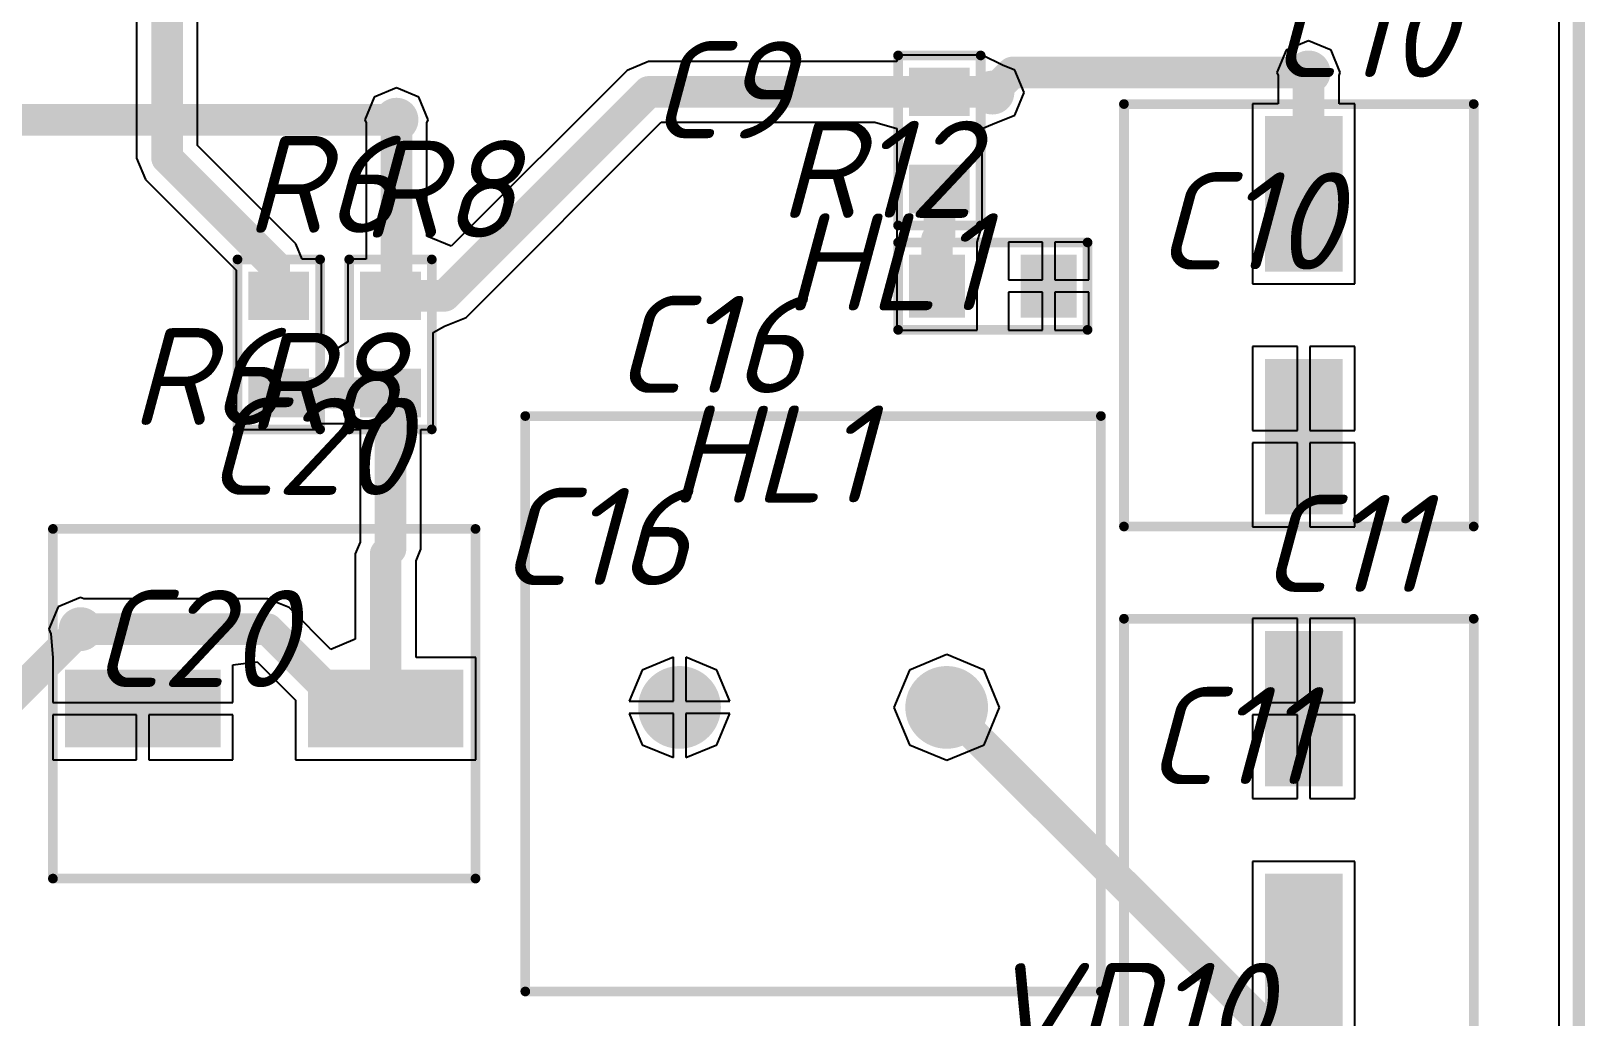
# Model space of a CAD drawing. Header units: millimetres. Extents: x -963 to 6553, y -1367 to 496.
# Drawn here: x -86.06 to -54.07, y 177.04 to 197.35 of the extents above; entities that cross this region are included whole.
import ezdxf

# ---------------------------------------------------------------- set-up
doc = ezdxf.new("R2010")
doc.units = ezdxf.units.MM
doc.header["$LTSCALE"] = 0.5
doc.layers.get('0').update_dxf_attribs({"lineweight": 60})
for name, color, linetype in [('BottomLayer', 5, 'Continuous'), ('MultiLayer', 9, 'Continuous'), ('TopLayer', 1, 'Continuous'), ('TopOverlay', 2, 'Continuous'), ('TopPaste', 8, 'Continuous'), ('ViaHoleLayer', 16, 'Continuous')]:
    doc.layers.add(name, color=color, linetype=linetype)
doc.layers.add('BottomSolder', color=6, linetype='Continuous', plot=False)
doc.styles.get("Standard").update_dxf_attribs({"font": 'isocpeui.ttf', "width": 0.9})

# ---------------------------------------------------------------- blocks, each defined once
blk = doc.blocks.new('C_P______220___63B___12')
at = {"layer": 'TopLayer'}
for points in [[(-0.8999778799999999, -0.80001364), (-0.8999778799999999, 0.7999831599999999), (-4.09997656, -0.80001364), (-4.09997656, 0.7999831599999999)], [(4.10001212, -0.80001364), (4.10001212, 0.7999831599999999), (0.9000134399999999, -0.80001364), (0.9000134399999999, 0.7999831599999999)]]:
    blk.add_solid(points, dxfattribs=at)
at = {"layer": 'TopOverlay', "const_width": 0.1999996}
for points in [[(-4.34996082, -3.69998244), (-4.34996082, 3.50000316)], [(4.349996379999999, 3.50000316), (-4.34996082, 3.50000316)], [(4.349996379999999, -3.69998244), (4.349996379999999, 3.50000316)], [(4.349996379999999, -3.69998244), (-4.34996082, -3.69998244)]]:
    blk.add_lwpolyline(points, dxfattribs=at)
at = {"layer": 'TopOverlay', "const_width": 0.0999998}
for points in [[(-4.39996072, 3.50000316, 1), (-4.29996092, 3.50000316, 1)], [(-4.39996072, 3.50000316, 1), (-4.29996092, 3.50000316, 1)], [(4.29999648, 3.50000316, 1), (4.39999628, 3.50000316, 1)], [(4.29999648, 3.50000316, 1), (4.39999628, 3.50000316, 1)], [(-4.39996072, -3.69998244, 1), (-4.29996092, -3.69998244, 1)], [(-4.39996072, -3.69998244, 1), (-4.29996092, -3.69998244, 1)], [(4.29999648, -3.69998244, 1), (4.39999628, -3.69998244, 1)], [(4.29999648, -3.69998244, 1), (4.39999628, -3.69998244, 1)]]:
    blk.add_lwpolyline(points, format="xyb", close=True, dxfattribs=at)
at = {"layer": 'TopPaste'}
for points in [[(-0.8999778799999999, -0.80001364), (-0.8999778799999999, 0.7999831599999999), (-4.09997656, -0.80001364), (-4.09997656, 0.7999831599999999)], [(4.10001212, -0.80001364), (4.10001212, 0.7999831599999999), (0.9000134399999999, -0.80001364), (0.9000134399999999, 0.7999831599999999)]]:
    blk.add_solid(points, dxfattribs=at)
blk = doc.blocks.new('C_P______100___63B______________17')
at = {"layer": 'BottomLayer', "const_width": 0.7499985}
for points in [[(-3.1249874, 0.07502906, 1), (-2.37498636, 0.07502906, 1)], [(2.3749762, 0.07502906, 1), (3.12497724, 0.07502906, 1)]]:
    blk.add_lwpolyline(points, format="xyb", close=True, dxfattribs=at)
at = {"layer": 'BottomSolder', "const_width": 0.8515984999999999}
for points in [[(-3.1757874, 0.07502906, 1), (-2.32418636, 0.07502906, 1)], [(2.3241762, 0.07502906, 1), (3.17577724, 0.07502906, 1)]]:
    blk.add_lwpolyline(points, format="xyb", close=True, dxfattribs=at)
at = {"layer": 'MultiLayer', "const_width": 0.7499985}
for points in [[(-3.1249874, 0.07502906, 1), (-2.37498636, 0.07502906, 1)], [(2.3749762, 0.07502906, 1), (3.12497724, 0.07502906, 1)]]:
    blk.add_lwpolyline(points, format="xyb", close=True, dxfattribs=at)
at = {"layer": 'TopLayer', "const_width": 0.7499985}
for points in [[(-3.1249874, 0.07502906, 1), (-2.37498636, 0.07502906, 1)], [(2.3749762, 0.07502906, 1), (3.12497724, 0.07502906, 1)]]:
    blk.add_lwpolyline(points, format="xyb", close=True, dxfattribs=at)
at = {"layer": 'TopOverlay', "const_width": 0.1999996}
for points in [[(-5.92498688, 5.92500466), (-5.92498688, -5.92495894)], [(5.92497672, 5.92500466), (-5.92498688, 5.92500466)], [(5.92497672, 5.92500466), (5.92497672, -5.92495894)], [(5.92497672, -5.92495894), (-5.92498688, -5.92495894)]]:
    blk.add_lwpolyline(points, dxfattribs=at)
at = {"layer": 'TopOverlay', "const_width": 0.0999998}
for points in [[(-5.97498678, 5.92500466, 1), (-5.87498698, 5.92500466, 1)], [(-5.97498678, 5.92500466, 1), (-5.87498698, 5.92500466, 1)], [(5.87497682, 5.92500466, 1), (5.97497662, 5.92500466, 1)], [(5.87497682, 5.92500466, 1), (5.97497662, 5.92500466, 1)], [(-5.97498678, -5.92495894, 1), (-5.87498698, -5.92495894, 1)], [(-5.97498678, -5.92495894, 1), (-5.87498698, -5.92495894, 1)], [(5.87497682, -5.92495894, 1), (5.97497662, -5.92495894, 1)], [(5.87497682, -5.92495894, 1), (5.97497662, -5.92495894, 1)]]:
    blk.add_lwpolyline(points, format="xyb", close=True, dxfattribs=at)
blk = doc.blocks.new('C_P______220___63B___21')
at = {"layer": 'TopLayer'}
for points in [[(-0.89999566, -0.7999755399999999), (-0.89999566, 0.80002126), (-4.099994339999999, -0.7999755399999999), (-4.099994339999999, 0.80002126)], [(4.099994339999999, -0.7999755399999999), (4.099994339999999, 0.80002126), (0.89999566, -0.7999755399999999), (0.89999566, 0.80002126)]]:
    blk.add_solid(points, dxfattribs=at)
at = {"layer": 'TopOverlay', "const_width": 0.1999996}
for points in [[(-4.3499786, 3.50004126), (-4.3499786, -3.69999514)], [(4.3499786, 3.50004126), (-4.3499786, 3.50004126)], [(4.3499786, 3.50004126), (4.3499786, -3.69999514)], [(4.3499786, -3.69999514), (-4.3499786, -3.69999514)]]:
    blk.add_lwpolyline(points, dxfattribs=at)
at = {"layer": 'TopOverlay', "const_width": 0.0999998}
for points in [[(-4.3999785, 3.50004126, 1), (-4.2999787, 3.50004126, 1)], [(-4.3999785, 3.50004126, 1), (-4.2999787, 3.50004126, 1)], [(4.2999787, 3.50004126, 1), (4.3999785, 3.50004126, 1)], [(4.2999787, 3.50004126, 1), (4.3999785, 3.50004126, 1)], [(-4.3999785, -3.69999514, 1), (-4.2999787, -3.69999514, 1)], [(-4.3999785, -3.69999514, 1), (-4.2999787, -3.69999514, 1)], [(4.2999787, -3.69999514, 1), (4.3999785, -3.69999514, 1)], [(4.2999787, -3.69999514, 1), (4.3999785, -3.69999514, 1)]]:
    blk.add_lwpolyline(points, format="xyb", close=True, dxfattribs=at)
at = {"layer": 'TopPaste'}
for points in [[(-0.89999566, -0.7999755399999999), (-0.89999566, 0.80002126), (-4.099994339999999, -0.7999755399999999), (-4.099994339999999, 0.80002126)], [(4.099994339999999, -0.7999755399999999), (4.099994339999999, 0.80002126), (0.89999566, -0.7999755399999999), (0.89999566, 0.80002126)]]:
    blk.add_solid(points, dxfattribs=at)
blk = doc.blocks.new('HL_SMD_25')
at = {"layer": 'TopLayer'}
for points in [[(-1.72501306, -0.6500114), (-0.57501282, -0.6500114), (-1.72501306, 0.649986), (-0.57501282, 0.649986)], [(0.57500774, -0.6500114), (1.72500798, -0.6500114), (0.57500774, 0.649986), (1.72500798, 0.649986)]]:
    blk.add_solid(points, dxfattribs=at)
at = {"layer": 'TopOverlay', "const_width": 0.1999996}
for points in [[(-1.95001134, -0.9000362999999999), (-1.95001134, 0.8999600999999999)], [(-1.95001134, 0.8999600999999999), (1.95000626, 0.8999600999999999)], [(1.95000626, -0.9000362999999999), (1.95000626, 0.8999600999999999)], [(-1.95001134, -0.9000362999999999), (1.95000626, -0.9000362999999999)]]:
    blk.add_lwpolyline(points, dxfattribs=at)
at = {"layer": 'TopOverlay', "const_width": 0.0999998}
for points in [[(-2.00001124, 0.8999600999999999, 1), (-1.90001144, 0.8999600999999999, 1)], [(-2.00001124, 0.8999600999999999, 1), (-1.90001144, 0.8999600999999999, 1)], [(1.90000636, 0.8999600999999999, 1), (2.00000616, 0.8999600999999999, 1)], [(1.90000636, 0.8999600999999999, 1), (2.00000616, 0.8999600999999999, 1)], [(-2.00001124, -0.9000362999999999, 1), (-1.90001144, -0.9000362999999999, 1)], [(-2.00001124, -0.9000362999999999, 1), (-1.90001144, -0.9000362999999999, 1)], [(1.90000636, -0.9000362999999999, 1), (2.00000616, -0.9000362999999999, 1)], [(1.90000636, -0.9000362999999999, 1), (2.00000616, -0.9000362999999999, 1)]]:
    blk.add_lwpolyline(points, format="xyb", close=True, dxfattribs=at)
at = {"layer": 'TopPaste'}
for points in [[(-1.72501306, -0.6500114), (-0.57501282, -0.6500114), (-1.72501306, 0.649986), (-0.57501282, 0.649986)], [(0.57500774, -0.6500114), (1.72500798, -0.6500114), (0.57500774, 0.649986), (1.72500798, 0.649986)]]:
    blk.add_solid(points, dxfattribs=at)
blk = doc.blocks.new('R0805_31')
at = {"layer": 'TopLayer'}
for points in [[(-1.49998684, -0.62500002), (-0.49998884, -0.62500002), (-1.49998684, 0.62500002), (-0.49998884, 0.62500002)], [(0.50000916, -0.62500002), (1.50000716, -0.62500002), (0.50000916, 0.62500002), (1.50000716, 0.62500002)]]:
    blk.add_solid(points, dxfattribs=at)
at = {"layer": 'TopOverlay', "const_width": 0.1999996}
for points in [[(1.75001936, 0.8499856), (-1.74999904, 0.8499856)], [(-1.74999904, -0.8499856), (-1.74999904, 0.8499856)], [(1.75001936, -0.8499856), (1.75001936, 0.8499856)], [(1.75001936, -0.8499856), (-1.74999904, -0.8499856)]]:
    blk.add_lwpolyline(points, dxfattribs=at)
at = {"layer": 'TopOverlay', "const_width": 0.0999998}
for points in [[(-1.79999894, 0.8499856, 1), (-1.69999914, 0.8499856, 1)], [(-1.79999894, 0.8499856, 1), (-1.69999914, 0.8499856, 1)], [(1.70001946, 0.8499856, 1), (1.80001926, 0.8499856, 1)], [(1.70001946, 0.8499856, 1), (1.80001926, 0.8499856, 1)], [(-1.79999894, -0.8499856, 1), (-1.69999914, -0.8499856, 1)], [(-1.79999894, -0.8499856, 1), (-1.69999914, -0.8499856, 1)], [(1.70001946, -0.8499856, 1), (1.80001926, -0.8499856, 1)], [(1.70001946, -0.8499856, 1), (1.80001926, -0.8499856, 1)]]:
    blk.add_lwpolyline(points, format="xyb", close=True, dxfattribs=at)
at = {"layer": 'TopPaste'}
for points in [[(-1.49998684, -0.62500002), (-0.49998884, -0.62500002), (-1.49998684, 0.62500002), (-0.49998884, 0.62500002)], [(0.50000916, -0.62500002), (1.50000716, -0.62500002), (0.50000916, 0.62500002), (1.50000716, 0.62500002)]]:
    blk.add_solid(points, dxfattribs=at)
blk = doc.blocks.new('R0805_33')
at = {"layer": 'TopLayer'}
for points in [[(-1.50000716, -0.62502034), (-0.50000916, -0.62502034), (-1.50000716, 0.6249796999999999), (-0.50000916, 0.6249796999999999)], [(0.49998884, -0.62502034), (1.49998684, -0.62502034), (0.49998884, 0.6249796999999999), (1.49998684, 0.6249796999999999)]]:
    blk.add_solid(points, dxfattribs=at)
at = {"layer": 'TopOverlay', "const_width": 0.1999996}
for points in [[(-1.75001936, 0.85001608), (1.74999904, 0.85001608)], [(-1.75001936, 0.85001608), (-1.75001936, -0.85000592)], [(1.74999904, 0.85001608), (1.74999904, -0.85000592)], [(-1.75001936, -0.85000592), (1.74999904, -0.85000592)]]:
    blk.add_lwpolyline(points, dxfattribs=at)
at = {"layer": 'TopOverlay', "const_width": 0.0999998}
for points in [[(-1.80001926, 0.85001608, 1), (-1.70001946, 0.85001608, 1)], [(-1.80001926, 0.85001608, 1), (-1.70001946, 0.85001608, 1)], [(1.69999914, 0.85001608, 1), (1.79999894, 0.85001608, 1)], [(1.69999914, 0.85001608, 1), (1.79999894, 0.85001608, 1)], [(-1.80001926, -0.85000592, 1), (-1.70001946, -0.85000592, 1)], [(-1.80001926, -0.85000592, 1), (-1.70001946, -0.85000592, 1)], [(1.69999914, -0.85000592, 1), (1.79999894, -0.85000592, 1)], [(1.69999914, -0.85000592, 1), (1.79999894, -0.85000592, 1)]]:
    blk.add_lwpolyline(points, format="xyb", close=True, dxfattribs=at)
at = {"layer": 'TopPaste'}
for points in [[(-1.50000716, -0.62502034), (-0.50000916, -0.62502034), (-1.50000716, 0.6249796999999999), (-0.50000916, 0.6249796999999999)], [(0.49998884, -0.62502034), (1.49998684, -0.62502034), (0.49998884, 0.6249796999999999), (1.49998684, 0.6249796999999999)]]:
    blk.add_solid(points, dxfattribs=at)
blk = doc.blocks.new('R0805_37')
at = {"layer": 'TopLayer'}
for points in [[(-1.50001732, -0.6250254199999999), (-0.5000193199999999, -0.6250254199999999), (-1.50001732, 0.6249746199999999), (-0.5000193199999999, 0.6249746199999999)], [(0.49997868, -0.6250254199999999), (1.49997668, -0.6250254199999999), (0.49997868, 0.6249746199999999), (1.49997668, 0.6249746199999999)]]:
    blk.add_solid(points, dxfattribs=at)
at = {"layer": 'TopOverlay', "const_width": 0.1999996}
for points in [[(-1.75002952, 0.850011), (1.74998888, 0.850011)], [(-1.75002952, 0.850011), (-1.75002952, -0.850011)], [(1.74998888, 0.850011), (1.74998888, -0.850011)], [(-1.75002952, -0.850011), (1.74998888, -0.850011)]]:
    blk.add_lwpolyline(points, dxfattribs=at)
at = {"layer": 'TopOverlay', "const_width": 0.0999998}
for points in [[(-1.80002942, 0.850011, 1), (-1.70002962, 0.850011, 1)], [(-1.80002942, 0.850011, 1), (-1.70002962, 0.850011, 1)], [(1.69998898, 0.850011, 1), (1.79998878, 0.850011, 1)], [(1.69998898, 0.850011, 1), (1.79998878, 0.850011, 1)], [(-1.80002942, -0.850011, 1), (-1.70002962, -0.850011, 1)], [(-1.80002942, -0.850011, 1), (-1.70002962, -0.850011, 1)], [(1.69998898, -0.850011, 1), (1.79998878, -0.850011, 1)], [(1.69998898, -0.850011, 1), (1.79998878, -0.850011, 1)]]:
    blk.add_lwpolyline(points, format="xyb", close=True, dxfattribs=at)
at = {"layer": 'TopPaste'}
for points in [[(-1.50001732, -0.6250254199999999), (-0.5000193199999999, -0.6250254199999999), (-1.50001732, 0.6249746199999999), (-0.5000193199999999, 0.6249746199999999)], [(0.49997868, -0.6250254199999999), (1.49997668, -0.6250254199999999), (0.49997868, 0.6249746199999999), (1.49997668, 0.6249746199999999)]]:
    blk.add_solid(points, dxfattribs=at)
blk = doc.blocks.new('C_P______220___63B___67')
at = {"layer": 'TopLayer'}
for points in [[(-0.8999575599999999, -0.80001364), (-0.8999575599999999, 0.7999831599999999), (-4.09995624, -0.80001364), (-4.09995624, 0.7999831599999999)], [(4.10003244, -0.80001364), (4.10003244, 0.7999831599999999), (0.9000337599999999, -0.80001364), (0.9000337599999999, 0.7999831599999999)]]:
    blk.add_solid(points, dxfattribs=at)
at = {"layer": 'TopOverlay', "const_width": 0.1999996}
for points in [[(-4.3499913, -3.69998244), (-4.3499913, 3.50000316)], [(4.350016699999999, 3.50000316), (-4.3499913, 3.50000316)], [(4.350016699999999, -3.69998244), (4.350016699999999, 3.50000316)], [(4.350016699999999, -3.69998244), (-4.3499913, -3.69998244)]]:
    blk.add_lwpolyline(points, dxfattribs=at)
at = {"layer": 'TopOverlay', "const_width": 0.0999998}
for points in [[(-4.3999912, 3.50000316, 1), (-4.2999914, 3.50000316, 1)], [(-4.3999912, 3.50000316, 1), (-4.2999914, 3.50000316, 1)], [(4.3000168, 3.50000316, 1), (4.4000166, 3.50000316, 1)], [(4.3000168, 3.50000316, 1), (4.4000166, 3.50000316, 1)], [(-4.3999912, -3.69998244, 1), (-4.2999914, -3.69998244, 1)], [(-4.3999912, -3.69998244, 1), (-4.2999914, -3.69998244, 1)], [(4.3000168, -3.69998244, 1), (4.4000166, -3.69998244, 1)], [(4.3000168, -3.69998244, 1), (4.4000166, -3.69998244, 1)]]:
    blk.add_lwpolyline(points, format="xyb", close=True, dxfattribs=at)
at = {"layer": 'TopPaste'}
for points in [[(-0.8999575599999999, -0.80001364), (-0.8999575599999999, 0.7999831599999999), (-4.09995624, -0.80001364), (-4.09995624, 0.7999831599999999)], [(4.10003244, -0.80001364), (4.10003244, 0.7999831599999999), (0.9000337599999999, -0.80001364), (0.9000337599999999, 0.7999831599999999)]]:
    blk.add_solid(points, dxfattribs=at)

msp = doc.modelspace()

# ---------------------------------------------------------------- linework, layer by layer
at = {"layer": 'BottomLayer', "const_width": 0.6500012399999999}
for points in [[(-66.27258260068172, 196.0791460362384), (-65.85818414068171, 196.4935444962384)], [(-65.85818414068171, 196.4935444962384), (-59.76338302068172, 196.4935444962384)], [(-89.9901882006817, 195.5203460362384), (-78.5407826006817, 195.5203460362384)], [(-89.18338260068171, 180.8899460362384), (-85.04318260068172, 185.0301460362384)], [(-67.2133986006817, 183.4185160362384), (-60.2633998006817, 176.4685172362384)]]:
    msp.add_lwpolyline(points, dxfattribs=at)
at = {"layer": 'BottomLayer'}
for points, const_width in [([(-66.02068318068171, 196.4935444962384, 1), (-65.69568510068171, 196.4935444962384, 1)], 0.32500062), ([(-66.02068318068171, 196.4935444962384, 1), (-65.69568510068171, 196.4935444962384, 1)], 0.32500062), ([(-59.93838394068172, 196.4935444962384, 1), (-59.58838210068171, 196.4935444962384, 1)], 0.3499993), ([(-59.92588206068172, 196.4935444962384, 1), (-59.60088398068172, 196.4935444962384, 1)], 0.32500062), ([(-66.44758352068172, 196.0791460362384, 1), (-66.09758168068171, 196.0791460362384, 1)], 0.3499993), ([(-66.43508164068172, 196.0791460362384, 1), (-66.11008356068172, 196.0791460362384, 1)], 0.32500062), ([(-78.7157835206817, 195.5203460362384, 1), (-78.36578168068172, 195.5203460362384, 1)], 0.3499993), ([(-78.7032816406817, 195.5203460362384, 1), (-78.3782835606817, 195.5203460362384, 1)], 0.32500062), ([(-85.21818352068172, 185.0301460362384, 1), (-84.86818168068172, 185.0301460362384, 1)], 0.3499993), ([(-85.20568164068172, 185.0301460362384, 1), (-84.88068356068172, 185.0301460362384, 1)], 0.32500062), ([(-67.3758976406817, 183.4185160362384, 1), (-67.0508995606817, 183.4185160362384, 1)], 0.32500062)]:
    msp.add_lwpolyline(points, format="xyb", close=True, dxfattribs=dict(at, const_width=const_width))
at = {"layer": 'BottomSolder', "const_width": 0.4515993}
for points in [[(-59.9891839406817, 196.4935444962384, 1), (-59.5375821006817, 196.4935444962384, 1)], [(-66.4983835206817, 196.0791460362384, 1), (-66.0467816806817, 196.0791460362384, 1)], [(-78.7665835206817, 195.5203460362384, 1), (-78.31498168068171, 195.5203460362384, 1)], [(-85.2689835206817, 185.0301460362384, 1), (-84.8173816806817, 185.0301460362384, 1)]]:
    msp.add_lwpolyline(points, format="xyb", close=True, dxfattribs=at)
at = {"layer": 'MultiLayer', "const_width": 0.254}
msp.add_lwpolyline([(-54.2009836806817, 137.3935483962384), (-54.2009836806817, 267.3935474762384)], dxfattribs=at)
at = {"layer": 'MultiLayer', "const_width": 0.3499993}
for points in [[(-59.93838394068172, 196.4935444962384, 1), (-59.58838210068171, 196.4935444962384, 1)], [(-66.44758352068172, 196.0791460362384, 1), (-66.09758168068171, 196.0791460362384, 1)], [(-78.7157835206817, 195.5203460362384, 1), (-78.36578168068172, 195.5203460362384, 1)], [(-85.21818352068172, 185.0301460362384, 1), (-84.86818168068172, 185.0301460362384, 1)]]:
    msp.add_lwpolyline(points, format="xyb", close=True, dxfattribs=at)
at = {"layer": 'TopLayer'}
for p, q in [((-54.61337554068172, 266.9811556162384), (-54.61337554068172, 137.8059402562384)), ((-82.63669770068171, 194.9907585762384), (-82.63669770068171, 227.6145084162384)), ((-83.89011150068171, 227.1638971762384), (-83.89011150068171, 194.7311680362384)), ((-59.76338302068172, 197.1473074762384), (-60.22566302068171, 196.9558244962384)), ((-59.30110302068172, 196.9558244962384), (-59.76338302068172, 197.1473074762384)), ((-66.4843678006817, 196.8475214362384), (-68.24236022068172, 196.8475214362384)), ((-68.24236022068172, 196.8475214362384), (-68.24236022068172, 196.7202293362384)), ((-66.4843652606817, 196.8475265162384), (-66.4843678006817, 196.8475214362384)), ((-66.4843601806817, 196.8475239762384), (-66.4843652606817, 196.8475265162384)), ((-66.0649172806817, 196.6468919162384), (-66.4843601806817, 196.8475239762384)), ((-60.22566302068171, 196.9558244962384), (-60.4171460006817, 196.4935444962384)), ((-59.1096200406817, 196.4935444962384), (-59.30110302068172, 196.9558244962384)), ((-73.7933397206817, 196.5366711562384), (-77.4140767006817, 192.9159341762384)), ((-73.35019100068172, 196.7202293362384), (-73.7933397206817, 196.5366711562384)), ((-68.24236022068172, 196.7202293362384), (-73.35019100068172, 196.7202293362384)), ((-65.8103026006817, 196.5414260362384), (-66.0649172806817, 196.6468919162384)), ((-65.6188196206817, 196.0791460362384), (-65.8103026006817, 196.5414260362384)), ((-60.4171460006817, 196.4935444962384), (-60.3900899206817, 196.4282258562384)), ((-60.3900899206817, 196.4282258562384), (-60.3900899206817, 195.8475005762384)), ((-59.1366761206817, 196.4282258562384), (-59.1096200406817, 196.4935444962384)), ((-59.1366761206817, 195.8475005762384), (-59.1366761206817, 196.4282258562384)), ((-78.5407826006817, 196.1741090162384), (-79.00306260068172, 195.9826260362384)), ((-78.0785026006817, 195.9826260362384), (-78.5407826006817, 196.1741090162384)), ((-79.00306260068172, 195.9826260362384), (-79.1945455806817, 195.5203460362384)), ((-77.88701962068171, 195.5203460362384), (-78.0785026006817, 195.9826260362384)), ((-65.8103026006817, 195.6168660362384), (-65.6188196206817, 196.0791460362384)), ((-60.3900899206817, 195.8475005762384), (-60.91739900068171, 195.8475005762384)), ((-60.91739900068171, 195.8475005762384), (-60.91739900068171, 192.1395018962384)), ((-58.80940220068172, 195.8475005762384), (-59.1366761206817, 195.8475005762384)), ((-58.80940220068172, 192.1395018962384), (-58.80940220068172, 195.8475005762384)), ((-79.1945455806817, 195.5203460362384), (-79.16748950068171, 195.4550273962384)), ((-79.16748950068171, 195.4550273962384), (-79.16748950068171, 192.6475298362384)), ((-77.9140757006817, 195.4550273962384), (-77.88701962068171, 195.5203460362384)), ((-77.9140757006817, 193.1230432362384), (-77.9140757006817, 195.4550273962384)), ((-77.10703388068171, 191.4503821162384), (-73.09060046068171, 195.4668155362384)), ((-73.09060046068171, 195.4668155362384), (-68.69297146068172, 195.4668155362384)), ((-68.69297146068172, 195.4668155362384), (-68.24236276068171, 195.3395208962384)), ((-66.27258006068172, 195.4253830562384), (-65.8103026006817, 195.6168660362384)), ((-68.24236276068171, 195.3395208962384), (-68.24236276068171, 194.8475254362384)), ((-66.48435764068171, 195.3395234362384), (-66.27258006068172, 195.4253830562384)), ((-66.48435764068171, 194.8475254362384), (-66.48435764068171, 195.3395234362384)), ((-80.61223388068171, 192.9662947562384), (-82.63669770068171, 194.9907585762384)), ((-68.24236276068171, 194.8475254362384), (-68.24236022068172, 194.8395218962384)), ((-68.24236022068172, 194.8395218962384), (-68.24236022068172, 193.3395325162384)), ((-66.4843601806817, 194.8395218962384), (-66.48435764068171, 194.8475254362384)), ((-66.4843601806817, 193.4560880362384), (-66.4843601806817, 194.8395218962384)), ((-83.89011150068171, 194.7311680362384), (-83.7065533206817, 194.2880193162384)), ((-83.7065533206817, 194.2880193162384), (-81.8423838206817, 192.4238498162384)), ((-68.24236530068171, 193.3395325162384), (-68.2424034006817, 192.9975240562384)), ((-68.24236022068172, 193.3395325162384), (-68.24236530068171, 193.3395325162384)), ((-66.5843955406817, 192.9975240562384), (-66.48435256068171, 193.3395299762384)), ((-66.48435510068171, 193.3395299762384), (-66.4843601806817, 193.4560880362384)), ((-66.48435256068171, 193.3395299762384), (-66.48435510068171, 193.3395299762384)), ((-80.48019706068172, 192.6475298362384), (-80.61223388068171, 192.9662947562384)), ((-77.4140767006817, 192.9159341762384), (-77.9140757006817, 193.1230432362384)), ((-68.2424034006817, 192.9975240562384), (-68.2424008606817, 192.9975240562384)), ((-68.2424008606817, 192.9975240562384), (-68.2423983206817, 192.8395436762384)), ((-66.5843980806817, 192.9975215162384), (-66.5843955406817, 192.9975240562384)), ((-66.5843980806817, 191.1895317362384), (-66.5843980806817, 192.9975215162384)), ((-65.2403774006817, 192.9975291362384), (-65.9423775206817, 192.9975291362384)), ((-65.9423775206817, 192.9975291362384), (-65.9423775206817, 192.2205304362384)), ((-65.2403774006817, 192.2205304362384), (-65.2403774006817, 192.9975291362384)), ((-64.2843772806817, 192.9975291362384), (-64.9863774006817, 192.9975291362384)), ((-64.9863774006817, 192.9975291362384), (-64.9863774006817, 192.2205304362384)), ((-64.2843772806817, 192.2205304362384), (-64.2843772806817, 192.9975291362384)), ((-80.08438378068172, 192.6475298362384), (-80.48019706068172, 192.6475298362384)), ((-80.08438378068172, 191.1475353762384), (-80.08438378068172, 192.6475298362384)), ((-79.16748950068171, 192.6475298362384), (-79.5423630206817, 192.6475298362384)), ((-79.5423630206817, 192.6475298362384), (-79.5423630206817, 191.1475353762384)), ((-68.2423983206817, 192.8395436762384), (-68.2423983206817, 191.1895317362384)), ((-81.8423838206817, 192.4238498162384), (-81.8423838206817, 191.1475353762384)), ((-65.9423775206817, 192.2205304362384), (-65.2403774006817, 192.2205304362384)), ((-65.2403774006817, 191.9665304362384), (-65.9423775206817, 191.9665304362384)), ((-65.9423775206817, 191.9665304362384), (-65.9423775206817, 191.1895317362384)), ((-65.2403774006817, 191.1895317362384), (-65.2403774006817, 191.9665304362384)), ((-64.9863774006817, 192.2205304362384), (-64.2843772806817, 192.2205304362384)), ((-64.2843772806817, 191.9665304362384), (-64.9863774006817, 191.9665304362384)), ((-64.9863774006817, 191.9665304362384), (-64.9863774006817, 191.1895317362384)), ((-64.2843772806817, 191.1895317362384), (-64.2843772806817, 191.9665304362384)), ((-60.91739900068171, 192.1395018962384), (-58.80940220068172, 192.1395018962384)), ((-77.5501800606817, 191.2668239362384), (-77.10703388068171, 191.4503821162384)), ((-81.8423838206817, 191.1475353762384), (-81.8423863606817, 191.1395318362384)), ((-81.8423863606817, 191.1395318362384), (-81.8423863606817, 190.6475338362384)), ((-80.0843812406817, 191.1395318362384), (-80.08438378068172, 191.1475353762384)), ((-80.0843812406817, 190.9455647362384), (-80.0843812406817, 191.1395318362384)), ((-79.5423630206817, 191.1475353762384), (-79.5423655606817, 191.1395318362384)), ((-79.5423655606817, 191.1395318362384), (-79.5423655606817, 190.9455647362384)), ((-77.7843604406817, 191.1395292962384), (-77.5501800606817, 191.2668239362384)), ((-77.7843604406817, 190.6475338362384), (-77.7843604406817, 191.1395292962384)), ((-68.2423983206817, 191.1895317362384), (-66.5843980806817, 191.1895317362384)), ((-65.9423775206817, 191.1895317362384), (-65.2403774006817, 191.1895317362384)), ((-64.9863774006817, 191.1895317362384), (-64.2843772806817, 191.1895317362384)), ((-79.81337340068171, 190.7748411762384), (-80.0843812406817, 190.9455647362384)), ((-79.5423655606817, 190.9455647362384), (-79.81337340068171, 190.7748411762384)), ((-59.99040060068171, 190.8475105762384), (-60.91739900068171, 190.8475105762384)), ((-60.91739900068171, 190.8475105762384), (-60.91739900068171, 189.1205112362384)), ((-59.99040060068171, 189.1205112362384), (-59.99040060068171, 190.8475105762384)), ((-58.80940220068172, 190.8475105762384), (-59.73640060068172, 190.8475105762384)), ((-59.73640060068172, 190.8475105762384), (-59.73640060068172, 189.1205112362384)), ((-58.80940220068172, 189.1205112362384), (-58.80940220068172, 190.8475105762384)), ((-81.8423863606817, 190.6475338362384), (-81.8423838206817, 190.6395302962384)), ((-81.8423838206817, 190.6395302962384), (-81.8423838206817, 189.1395358362384)), ((-77.78436298068172, 190.6395302962384), (-77.7843604406817, 190.6475338362384)), ((-77.78436298068172, 189.1395358362384), (-77.78436298068172, 190.6395302962384)), ((-81.8423838206817, 189.1395358362384), (-80.08438378068172, 189.1395358362384)), ((-80.08438378068172, 189.1395358362384), (-80.08438378068172, 189.2668279362384)), ((-80.08438378068172, 189.2668279362384), (-79.5423630206817, 189.2668279362384)), ((-79.5423630206817, 189.2668279362384), (-79.5423630206817, 189.1395358362384)), ((-79.5423630206817, 189.1395358362384), (-79.29006990068171, 189.1395358362384)), ((-79.29006990068171, 189.1395358362384), (-79.29006990068171, 186.8210289162384)), ((-78.03665610068171, 186.6795712362384), (-78.03665610068171, 189.1395358362384)), ((-78.03665610068171, 189.1395358362384), (-77.78436298068172, 189.1395358362384)), ((-60.91739900068171, 189.1205112362384), (-59.99040060068171, 189.1205112362384)), ((-59.73640060068172, 189.1205112362384), (-58.80940220068172, 189.1205112362384)), ((-59.99040060068171, 188.8665112362384), (-60.91739900068171, 188.8665112362384)), ((-60.91739900068171, 188.8665112362384), (-60.91739900068171, 187.1395118962384)), ((-59.99040060068171, 187.1395118962384), (-59.99040060068171, 188.8665112362384)), ((-58.80940220068172, 188.8665112362384), (-59.73640060068172, 188.8665112362384)), ((-59.73640060068172, 188.8665112362384), (-59.73640060068172, 187.1395118962384)), ((-58.80940220068172, 187.1395118962384), (-58.80940220068172, 188.8665112362384)), ((-60.91739900068171, 187.1395118962384), (-59.99040060068171, 187.1395118962384)), ((-59.73640060068172, 187.1395118962384), (-58.80940220068172, 187.1395118962384)), ((-79.29006990068171, 186.8210289162384), (-79.39009510068172, 186.5795460362384)), ((-79.39009510068172, 186.5795460362384), (-79.39009510068172, 184.8202404362384)), ((-78.13668130068172, 186.4380883562384), (-78.03665610068171, 186.6795712362384)), ((-78.13668130068172, 184.4475208362384), (-78.13668130068172, 186.4380883562384)), ((-85.04318260068172, 185.6839090162384), (-85.50546260068171, 185.4924260362384)), ((-84.9778639606817, 185.6568529362384), (-85.04318260068172, 185.6839090162384)), ((-81.19340620068172, 185.6568529362384), (-84.9778639606817, 185.6568529362384)), ((-80.75025748068171, 185.4732947562384), (-81.19340620068172, 185.6568529362384)), ((-85.50546260068171, 185.4924260362384), (-85.6969455806817, 185.0301460362384)), ((-79.8900941006817, 184.6131313762384), (-80.75025748068171, 185.4732947562384)), ((-59.99040060068171, 185.2475217762384), (-60.91739900068171, 185.2475217762384)), ((-60.91739900068171, 185.2475217762384), (-60.91739900068171, 183.5205224362384)), ((-59.99040060068171, 183.5205224362384), (-59.99040060068171, 185.2475217762384)), ((-58.80940220068172, 185.2475217762384), (-59.73640060068172, 185.2475217762384)), ((-59.73640060068172, 185.2475217762384), (-59.73640060068172, 183.5205224362384)), ((-58.80940220068172, 183.5205224362384), (-58.80940220068172, 185.2475217762384)), ((-85.6969455806817, 185.0301460362384), (-85.65607952068171, 184.9314898962384)), ((-85.65607952068171, 184.9314898962384), (-85.6173800806817, 184.4475182962384)), ((-79.39009510068172, 184.8202404362384), (-79.8900941006817, 184.6131313762384)), ((-85.6173800806817, 184.4475182962384), (-85.6173775406817, 184.4475182962384)), ((-85.6173775406817, 184.4475182962384), (-85.6173775406817, 183.5205198962384)), ((-81.9093788606817, 184.2981358162384), (-81.4093798606817, 184.3598222562384)), ((-81.9093788606817, 183.5205198962384), (-81.9093788606817, 184.2981358162384)), ((-81.4093798606817, 184.3598222562384), (-80.6173875406817, 183.5678299362384)), ((-76.9093888606817, 184.4475208362384), (-78.13668130068172, 184.4475208362384)), ((-76.9093888606817, 182.3395240362384), (-76.9093888606817, 184.4475208362384)), ((-72.84037744068172, 184.4526262362384), (-73.48179094068172, 184.1869447762384)), ((-72.84037744068172, 183.5455261962384), (-72.84037744068172, 184.4526262362384)), ((-71.94493346068171, 184.1869447762384), (-72.5863774406817, 184.4526389362384)), ((-72.5863774406817, 184.4526389362384), (-72.5863774406817, 183.5455261962384)), ((-67.2133986006817, 184.5052372562384), (-67.98182734068172, 184.1869447762384)), ((-66.44496986068171, 184.1869447762384), (-67.2133986006817, 184.5052372562384)), ((-73.48179094068172, 184.1869447762384), (-73.74747494068171, 183.5455261962384)), ((-71.67924946068172, 183.5455261962384), (-71.94493346068171, 184.1869447762384)), ((-67.98182734068172, 184.1869447762384), (-68.30011982068172, 183.4185160362384)), ((-66.12667738068171, 183.4185160362384), (-66.44496986068171, 184.1869447762384)), ((-85.6173775406817, 183.5205198962384), (-83.76339090068171, 183.5205198962384)), ((-83.76339090068171, 183.5205198962384), (-81.9093788606817, 183.5205198962384)), ((-80.6173875406817, 183.5678299362384), (-80.6173875406817, 182.3395240362384)), ((-73.74747494068171, 183.5455261962384), (-72.84037744068172, 183.5455261962384)), ((-72.5863774406817, 183.5455261962384), (-71.67924946068172, 183.5455261962384)), ((-68.30011982068172, 183.4185160362384), (-67.98182734068172, 182.6500872962384)), ((-66.44496986068171, 182.6500872962384), (-66.12667738068171, 183.4185160362384)), ((-60.91739900068171, 183.5205224362384), (-59.99040060068171, 183.5205224362384)), ((-59.73640060068172, 183.5205224362384), (-58.80940220068172, 183.5205224362384)), ((-83.8903909006817, 183.2665198962384), (-85.6173775406817, 183.2665198962384)), ((-85.6173775406817, 183.2665198962384), (-85.6173775406817, 182.3395240362384)), ((-83.8903909006817, 182.3395240362384), (-83.8903909006817, 183.2665198962384)), ((-81.9093788606817, 183.2665198962384), (-83.6363909006817, 183.2665198962384)), ((-83.6363909006817, 183.2665198962384), (-83.6363909006817, 182.3395240362384)), ((-81.9093788606817, 182.3395240362384), (-81.9093788606817, 183.2665198962384)), ((-72.84037744068172, 183.2915261962384), (-73.7474825606817, 183.2915261962384)), ((-73.7474825606817, 183.2915261962384), (-73.48179094068172, 182.6500872962384)), ((-72.84037744068172, 182.3844058362384), (-72.84037744068172, 183.2915261962384)), ((-71.6792418406817, 183.2915261962384), (-72.5863774406817, 183.2915261962384)), ((-72.5863774406817, 183.2915261962384), (-72.5863774406817, 182.3843931362384)), ((-71.94493346068171, 182.6500872962384), (-71.6792418406817, 183.2915261962384)), ((-59.99040060068171, 183.2665224362384), (-60.91739900068171, 183.2665224362384)), ((-60.91739900068171, 183.2665224362384), (-60.91739900068171, 181.5395230962384)), ((-59.99040060068171, 181.5395230962384), (-59.99040060068171, 183.2665224362384)), ((-58.80940220068172, 183.2665224362384), (-59.73640060068172, 183.2665224362384)), ((-59.73640060068172, 183.2665224362384), (-59.73640060068172, 181.5395230962384)), ((-58.80940220068172, 181.5395230962384), (-58.80940220068172, 183.2665224362384)), ((-85.6173775406817, 182.3395240362384), (-83.8903909006817, 182.3395240362384)), ((-83.6363909006817, 182.3395240362384), (-81.9093788606817, 182.3395240362384)), ((-80.6173875406817, 182.3395240362384), (-76.9093888606817, 182.3395240362384)), ((-73.48179094068172, 182.6500872962384), (-72.84037744068172, 182.3844058362384)), ((-72.5863774406817, 182.3843931362384), (-71.94493346068171, 182.6500872962384)), ((-67.98182734068172, 182.6500872962384), (-67.2133986006817, 182.3317948162384)), ((-67.2133986006817, 182.3317948162384), (-66.44496986068171, 182.6500872962384)), ((-60.91739900068171, 181.5395230962384), (-59.99040060068171, 181.5395230962384)), ((-59.73640060068172, 181.5395230962384), (-58.80940220068172, 181.5395230962384)), ((-58.80940220068172, 180.2475317762384), (-60.91739900068171, 180.2475317762384)), ((-60.91739900068171, 180.2475317762384), (-60.91739900068171, 176.5395330962384)), ((-58.80940220068172, 176.5395330962384), (-58.80940220068172, 180.2475317762384))]:
    msp.add_line(p, q, dxfattribs=at)
at = {"layer": 'TopLayer', "const_width": 0.6500012399999999}
for points in [[(-83.2634046006817, 194.7311680362384), (-83.2634046006817, 228.4935084362384)], [(-59.76338302068172, 194.0935188162384), (-59.76338302068172, 196.4935444962384)], [(-77.5501826006817, 191.8935308362384), (-73.35019100068172, 196.0935224362384)], [(-73.35019100068172, 196.0935224362384), (-67.36336020068171, 196.0935224362384)], [(-67.36336020068171, 196.0935224362384), (-66.28695900068172, 196.0935224362384)], [(-66.28695900068172, 196.0935224362384), (-66.27258260068172, 196.0791460362384)], [(-78.5407826006817, 191.8935308362384), (-78.5407826006817, 195.5203460362384)], [(-83.2634046006817, 194.7311680362384), (-81.0553826006817, 192.5231460362384)], [(-67.36336020068171, 193.1065840362384), (-67.36336020068171, 194.0935264362384)], [(-59.8634006006817, 193.9935012362384), (-59.76338302068172, 194.0935188162384)], [(-67.41339820068171, 193.0565460362384), (-67.36336020068171, 193.1065840362384)], [(-67.41339820068171, 192.0935304362384), (-67.41339820068171, 193.0565460362384)], [(-81.0553826006817, 191.8935308362384), (-81.0553826006817, 192.5231460362384)], [(-81.0553826006817, 191.8935308362384), (-80.9633838006817, 191.8935308362384)], [(-78.6633630006817, 191.8935308362384), (-78.5407826006817, 191.8935308362384)], [(-78.5407826006817, 191.8935308362384), (-77.5501826006817, 191.8935308362384)], [(-80.9633838006817, 189.8935348362384), (-78.6633630006817, 189.8935348362384)], [(-78.6633630006817, 186.6795712362384), (-78.6633630006817, 189.8935348362384)], [(-78.7633882006817, 186.5795460362384), (-78.6633630006817, 186.6795712362384)], [(-78.7633882006817, 183.3935224362384), (-78.7633882006817, 186.5795460362384)], [(-85.04318260068172, 185.0301460362384), (-81.19340620068172, 185.0301460362384)], [(-81.19340620068172, 185.0301460362384), (-79.55678260068171, 183.3935224362384)], [(-79.55678260068171, 183.3935224362384), (-78.7633882006817, 183.3935224362384)], [(-59.8634006006817, 174.9125640362384), (-59.8634006006817, 178.3935324362384)]]:
    msp.add_lwpolyline(points, dxfattribs=at)
at = {"layer": 'TopLayer'}
for points, const_width in [([(-59.93838394068172, 196.4935444962384, 1), (-59.58838210068171, 196.4935444962384, 1)], 0.3499993), ([(-59.92588206068172, 196.4935444962384, 1), (-59.60088398068172, 196.4935444962384, 1)], 0.32500062), ([(-73.51269004068172, 196.0935224362384, 1), (-73.18769196068172, 196.0935224362384, 1)], 0.32500062), ([(-73.51269004068172, 196.0935224362384, 1), (-73.18769196068172, 196.0935224362384, 1)], 0.32500062), ([(-67.52585924068171, 196.0935224362384, 1), (-67.20086116068171, 196.0935224362384, 1)], 0.32500062), ([(-67.52585924068171, 196.0935224362384, 1), (-67.20086116068171, 196.0935224362384, 1)], 0.32500062), ([(-66.44758352068172, 196.0791460362384, 1), (-66.09758168068171, 196.0791460362384, 1)], 0.3499993), ([(-66.44945804068172, 196.0935224362384, 1), (-66.12445996068172, 196.0935224362384, 1)], 0.32500062), ([(-66.44945804068172, 196.0935224362384, 1), (-66.12445996068172, 196.0935224362384, 1)], 0.32500062), ([(-66.43508164068172, 196.0791460362384, 1), (-66.11008356068172, 196.0791460362384, 1)], 0.32500062), ([(-78.7157835206817, 195.5203460362384, 1), (-78.36578168068172, 195.5203460362384, 1)], 0.3499993), ([(-78.7032816406817, 195.5203460362384, 1), (-78.3782835606817, 195.5203460362384, 1)], 0.32500062), ([(-83.4259036406817, 194.7311680362384, 1), (-83.1009055606817, 194.7311680362384, 1)], 0.32500062), ([(-83.4259036406817, 194.7311680362384, 1), (-83.1009055606817, 194.7311680362384, 1)], 0.32500062), ([(-67.52585924068171, 194.0935264362384, 1), (-67.20086116068171, 194.0935264362384, 1)], 0.32500062), ([(-60.0258996406817, 193.9935012362384, 1), (-59.7009015606817, 193.9935012362384, 1)], 0.32500062), ([(-59.92588206068172, 194.0935188162384, 1), (-59.60088398068172, 194.0935188162384, 1)], 0.32500062), ([(-59.92588206068172, 194.0935188162384, 1), (-59.60088398068172, 194.0935188162384, 1)], 0.32500062), ([(-67.57589724068171, 193.0565460362384, 1), (-67.25089916068171, 193.0565460362384, 1)], 0.32500062), ([(-67.57589724068171, 193.0565460362384, 1), (-67.25089916068171, 193.0565460362384, 1)], 0.32500062), ([(-67.52585924068171, 193.1065840362384, 1), (-67.20086116068171, 193.1065840362384, 1)], 0.32500062), ([(-67.52585924068171, 193.1065840362384, 1), (-67.20086116068171, 193.1065840362384, 1)], 0.32500062), ([(-81.2178816406817, 192.5231460362384, 1), (-80.8928835606817, 192.5231460362384, 1)], 0.32500062), ([(-81.2178816406817, 192.5231460362384, 1), (-80.8928835606817, 192.5231460362384, 1)], 0.32500062), ([(-67.57589724068171, 192.0935304362384, 1), (-67.25089916068171, 192.0935304362384, 1)], 0.32500062), ([(-81.2178816406817, 191.8935308362384, 1), (-80.8928835606817, 191.8935308362384, 1)], 0.32500062), ([(-81.2178816406817, 191.8935308362384, 1), (-80.8928835606817, 191.8935308362384, 1)], 0.32500062), ([(-81.1258828406817, 191.8935308362384, 1), (-80.8008847606817, 191.8935308362384, 1)], 0.32500062), ([(-78.8258620406817, 191.8935308362384, 1), (-78.5008639606817, 191.8935308362384, 1)], 0.32500062), ([(-78.7032816406817, 191.8935308362384, 1), (-78.3782835606817, 191.8935308362384, 1)], 0.32500062), ([(-78.7032816406817, 191.8935308362384, 1), (-78.3782835606817, 191.8935308362384, 1)], 0.32500062), ([(-78.7032816406817, 191.8935308362384, 1), (-78.3782835606817, 191.8935308362384, 1)], 0.32500062), ([(-77.7126816406817, 191.8935308362384, 1), (-77.3876835606817, 191.8935308362384, 1)], 0.32500062), ([(-77.7126816406817, 191.8935308362384, 1), (-77.3876835606817, 191.8935308362384, 1)], 0.32500062), ([(-81.1258828406817, 189.8935348362384, 1), (-80.8008847606817, 189.8935348362384, 1)], 0.32500062), ([(-78.8258620406817, 189.8935348362384, 1), (-78.5008639606817, 189.8935348362384, 1)], 0.32500062), ([(-78.8258620406817, 189.8935348362384, 1), (-78.5008639606817, 189.8935348362384, 1)], 0.32500062), ([(-78.9258872406817, 186.5795460362384, 1), (-78.6008891606817, 186.5795460362384, 1)], 0.32500062), ([(-78.9258872406817, 186.5795460362384, 1), (-78.6008891606817, 186.5795460362384, 1)], 0.32500062), ([(-78.8258620406817, 186.6795712362384, 1), (-78.5008639606817, 186.6795712362384, 1)], 0.32500062), ([(-78.8258620406817, 186.6795712362384, 1), (-78.5008639606817, 186.6795712362384, 1)], 0.32500062), ([(-85.21818352068172, 185.0301460362384, 1), (-84.86818168068172, 185.0301460362384, 1)], 0.3499993), ([(-85.20568164068172, 185.0301460362384, 1), (-84.88068356068172, 185.0301460362384, 1)], 0.32500062), ([(-81.35590524068172, 185.0301460362384, 1), (-81.03090716068172, 185.0301460362384, 1)], 0.32500062), ([(-81.35590524068172, 185.0301460362384, 1), (-81.03090716068172, 185.0301460362384, 1)], 0.32500062), ([(-79.71928164068171, 183.3935224362384, 1), (-79.39428356068171, 183.3935224362384, 1)], 0.32500062), ([(-79.71928164068171, 183.3935224362384, 1), (-79.39428356068171, 183.3935224362384, 1)], 0.32500062), ([(-78.9258872406817, 183.3935224362384, 1), (-78.6008891606817, 183.3935224362384, 1)], 0.32500062), ([(-78.9258872406817, 183.3935224362384, 1), (-78.6008891606817, 183.3935224362384, 1)], 0.32500062), ([(-60.0258996406817, 178.3935324362384, 1), (-59.7009015606817, 178.3935324362384, 1)], 0.32500062)]:
    msp.add_lwpolyline(points, format="xyb", close=True, dxfattribs=dict(at, const_width=const_width))
at = {"layer": 'ViaHoleLayer', "const_width": 0.1999996}
for points in [[(-59.86338282068172, 196.4935444962384, 1), (-59.66338322068171, 196.4935444962384, 1)], [(-66.37258240068172, 196.0791460362384, 1), (-66.17258280068171, 196.0791460362384, 1)], [(-78.6407824006817, 195.5203460362384, 1), (-78.44078280068172, 195.5203460362384, 1)], [(-85.1431824006817, 185.0301460362384, 1), (-84.94318280068171, 185.0301460362384, 1)]]:
    msp.add_lwpolyline(points, format="xyb", close=True, dxfattribs=at)

# ---------------------------------------------------------------- block references
for name, p, rotation in [('R0805_37', (-67.36338560068171, 195.0935447562384), 90), ('C_P______220___63B___67', (-59.86338536068172, 191.4935443362384), 270), ('R0805_31', (-80.9633838006817, 190.8935429962384), 270), ('R0805_33', (-78.6633833206817, 190.8935429962384), 90), ('C_P______100___63B______________17', (-69.9633854806817, 183.4935450962384), 180), ('C_P______220___63B___21', (-81.26338320068172, 183.3935452962384), 180), ('C_P______220___63B___12', (-59.86338536068172, 180.8935452162384), 270)]:
    msp.add_blockref(name, p, dxfattribs=dict(rotation=rotation))
msp.add_blockref('HL_SMD_25', (-66.2633852606817, 192.0935431362384))

# ---------------------------------------------------------------- texts
at = {"layer": 'TopOverlay'}
for s, p in [('C10', (-60.5633839606817, 196.3935396162384)), ('C9', (-73.3242966030781, 195.1358055093297)), ('R12', (-70.67171618307808, 193.4982370293297)), ('R6', (-81.66337986068172, 193.1935383962384)), ('R8', (-79.26337958068171, 193.0935411362384)), ('C10', (-62.92431486307808, 192.4358312293297)), ('HL1', (-70.5633842806817, 191.5935441362384)), ('C16', (-74.06338490068171, 189.8935449962384)), ('R6', (-84.02431076307809, 189.2358300093297)), ('R8', (-81.62431048307809, 189.1358327493297)), ('C20', (-82.4633808006817, 187.7935415762384)), ('HL1', (-72.92431518307808, 187.6358357493297)), ('C16', (-76.42431580307809, 185.9358366093297)), ('C11', (-60.76338356068172, 185.7935430362384)), ('C20', (-84.82431170307808, 183.8358331893297)), ('C11', (-63.12431446307809, 181.8358346493297)), ('VD10', (-66.4561839606817, 176.1573494562384))]:
    msp.add_text(s, height=2.00000108, dxfattribs=at).set_placement(p)

doc.saveas('drawing.dxf')
